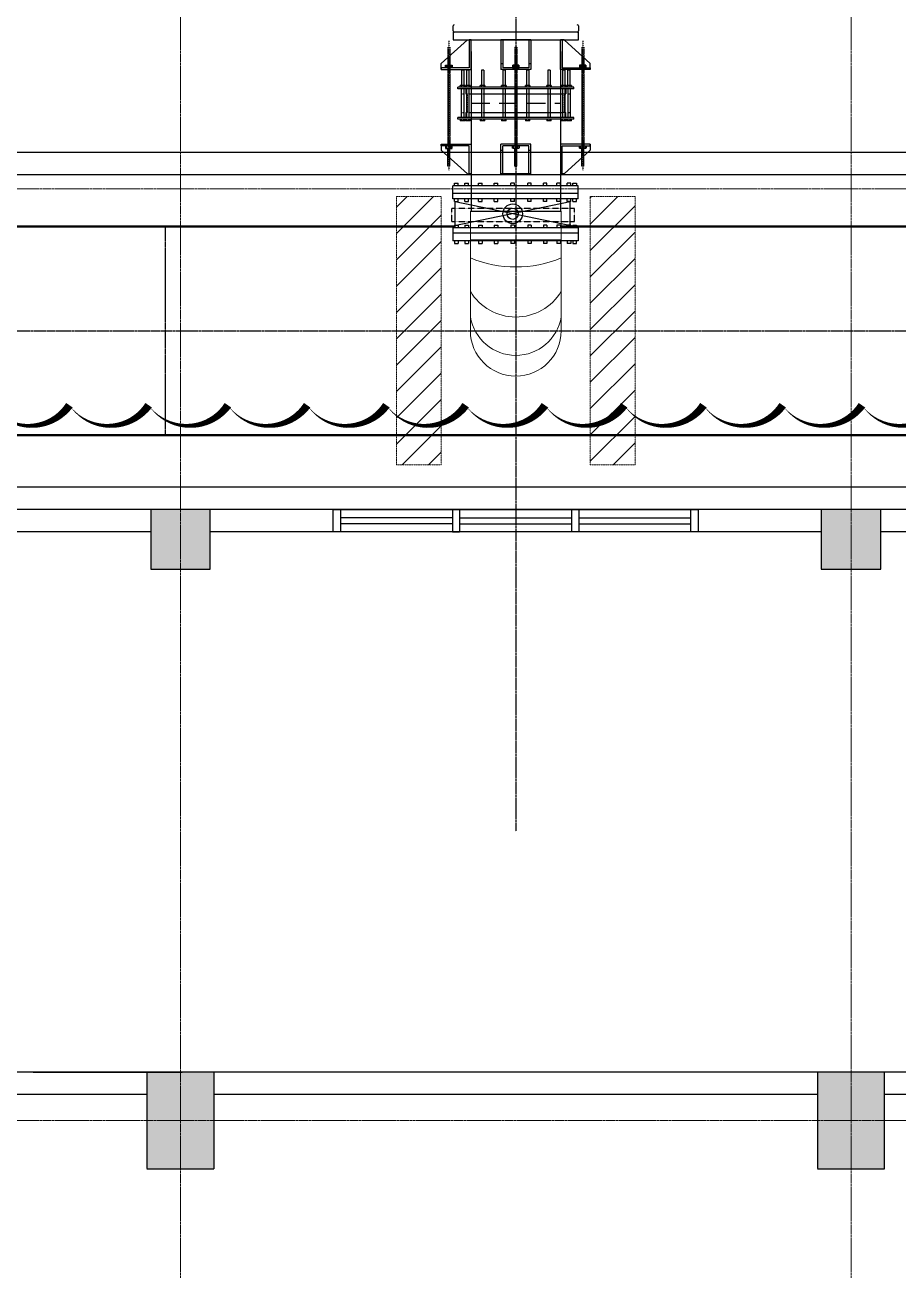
# Model space of a CAD drawing. Header units: inches. Extents: x 0 to 235202, y 0 to 361577.
# Drawn here: x 130139 to 135998, y 297221 to 305577 of the extents above; entities that cross this region are included whole.
import ezdxf

# ---------------------------------------------------------------- set-up
doc = ezdxf.new("R2010")
doc.units = ezdxf.units.IN
doc.header["$MEASUREMENT"] = 0
for name, pattern in [('CENTER', [2, 1.25, -0.25, 0.25, -0.25]), ('HIDDEN', [0.375, 0.25, -0.125]), ('PHANTOM2', [1.25, 0.625, -0.125, 0.125, -0.125, 0.125, -0.125])]:
    doc.linetypes.add(name, pattern=pattern)
for name, color, linetype, lineweight in [('.5', 8, 'Continuous', 0), ('DIM', 251, 'Continuous', 0), ('hid', 8, 'HIDDEN', 0)]:
    doc.layers.add(name, color=color, linetype=linetype, lineweight=lineweight)
for name, color, linetype in [('1', 1, 'CENTER'), ('2', 2, 'HIDDEN'), ('pipes', 2, 'Continuous'), ('sleeve type coupling', 1, 'Continuous'), ('steel elbow 90deg', 3, 'Continuous')]:
    doc.layers.add(name, color=color, linetype=linetype)

msp = doc.modelspace()

# ---------------------------------------------------------------- hatches: boundary and pattern name
at = {"layer": 'DIM', "linetype": 'HIDDEN', "lineweight": 25, "ltscale": 10}
h = msp.add_hatch(color=8, dxfattribs=at)
h.paths.add_polyline_path([(135882.6, 302324.5), (135482.6, 302324.5), (135482.6, 301924.5), (135882.6, 301924.5)])
h.paths.add_polyline_path([(135907.2, 298549.5), (135457.2, 298549.5), (135457.2, 297899.5), (135907.2, 297899.5)])
h.paths.add_polyline_path([(131407.6, 298549.5), (130957.6, 298549.5), (130957.6, 297899.5), (131407.6, 297899.5)])
h.paths.add_polyline_path([(131382.6, 302324.5), (130982.6, 302324.5), (130982.6, 301924.5), (131382.6, 301924.5)])

# ---------------------------------------------------------------- linework, layer by layer
at = {"layer": '.5', "color": 8, "linetype": 'CENTER', "ltscale": 10}
for p, q in [((131182.6, 294028.3), (131182.6, 325315.2)), ((135682.6, 294028.3), (135682.6, 325354.9)), ((169573.2, 304475.8), (105058.9, 304475.8)), ((169573.2, 298225.3), (105058.9, 298225.3))]:
    msp.add_line(p, q, dxfattribs=at)
at = {"color": 8, "linetype": 'PHANTOM2', "ltscale": 20}
for p, q in [((133432.6, 323461.2), (133432.6, 300165.4)), ((125082.6, 303524.6), (152564.9, 303524.6))]:
    msp.add_line(p, q, dxfattribs=at)
at = {"color": 8, "lineweight": -3, "ltscale": 5}
for p, q in [((133012.6, 305535.9), (133012.6, 305569.4)), ((133852.6, 305569.4), (133852.6, 305535.9)), ((133845.4, 305528.7), (133019.8, 305528.7))]:
    msp.add_line(p, q, dxfattribs=at)
at = {"color": 8}
for p, q in [((133852.6, 305528.7), (133012.6, 305528.7)), ((133012.6, 305528.7), (133012.6, 305476.7)), ((133852.6, 305476.7), (133852.6, 305528.7)), ((132932.6, 305316.7), (133107.6, 305476.7)), ((133012.6, 305476.7), (133852.6, 305476.7)), ((133107.6, 305476.7), (133132.6, 305476.7)), ((133132.6, 305476.7), (133120.6, 305476.7)), ((133120.6, 305476.7), (133120.6, 305288.7)), ((133132.6, 305276.7), (133132.6, 305476.7)), ((133332.6, 305476.7), (133332.6, 305276.7)), ((133532.6, 305476.7), (133332.6, 305476.7)), ((133344.6, 305476.7), (133344.6, 305288.7)), ((133520.6, 305476.7), (133520.6, 305288.7)), ((133532.6, 305476.7), (133532.6, 305276.7)), ((133757.6, 305476.7), (133732.6, 305476.7)), ((133732.6, 305476.7), (133744.6, 305476.7)), ((133732.6, 305276.7), (133732.6, 305476.7)), ((133744.6, 305476.7), (133744.6, 305288.7)), ((133932.6, 305316.7), (133757.6, 305476.7)), ((132932.6, 305276.7), (132932.6, 305316.7)), ((133332.6, 305316.7), (133344.6, 305316.7)), ((133520.6, 305316.7), (133532.6, 305316.7)), ((133932.6, 305276.7), (133932.6, 305316.7)), ((133120.6, 305288.7), (132932.6, 305288.7)), ((132932.6, 305288.7), (132932.6, 305276.7)), ((132932.6, 305276.7), (133132.6, 305276.7)), ((133532.6, 305276.7), (133332.6, 305276.7)), ((133520.6, 305288.7), (133344.6, 305288.7)), ((133932.6, 305276.7), (133732.6, 305276.7)), ((133744.6, 305288.7), (133932.6, 305288.7)), ((133932.6, 305288.7), (133932.6, 305276.7)), ((132932.6, 304776.3), (132932.6, 304736.3)), ((132932.6, 304764.3), (132932.6, 304776.3)), ((132932.6, 304776.3), (133132.6, 304776.3)), ((133120.6, 304764.3), (132932.6, 304764.3)), ((132932.6, 304736.3), (133107.6, 304576.3)), ((133120.6, 304576.3), (133120.6, 304764.3)), ((133132.6, 304776.3), (133132.6, 304576.3)), ((133332.6, 304576.3), (133332.6, 304776.3)), ((133532.6, 304776.3), (133332.6, 304776.3)), ((133332.6, 304736.3), (133344.6, 304736.3)), ((133344.6, 304576.3), (133344.6, 304764.3)), ((133520.6, 304764.3), (133344.6, 304764.3)), ((133520.6, 304576.3), (133520.6, 304764.3)), ((133520.6, 304736.3), (133532.6, 304736.3)), ((133532.6, 304576.3), (133532.6, 304776.3)), ((133932.6, 304776.3), (133732.6, 304776.3)), ((133732.6, 304776.3), (133732.6, 304576.3)), ((133744.6, 304576.3), (133744.6, 304764.3)), ((133744.6, 304764.3), (133932.6, 304764.3)), ((133932.6, 304736.3), (133757.6, 304576.3)), ((133932.6, 304776.3), (133932.6, 304736.3)), ((133932.6, 304764.3), (133932.6, 304776.3)), ((133107.6, 304576.3), (133132.6, 304576.3)), ((133132.6, 304576.3), (133120.6, 304576.3)), ((133532.6, 304576.3), (133332.6, 304576.3)), ((133757.6, 304576.3), (133732.6, 304576.3)), ((133732.6, 304576.3), (133744.6, 304576.3)), ((133850.1, 304497.6), (133010.1, 304497.6)), ((133010.1, 304408.9), (133010.1, 304497.6)), ((133022.2, 304514.8), (133046.4, 304514.8)), ((133022.2, 304497.6), (133022.2, 304514.8)), ((133046.4, 304497.6), (133046.4, 304514.8)), ((133091.5, 304514.8), (133115.7, 304514.8)), ((133091.5, 304497.6), (133091.5, 304514.8)), ((133115.7, 304497.6), (133115.7, 304514.8)), ((133181.8, 304514.8), (133206, 304514.8)), ((133181.8, 304497.6), (133181.8, 304514.8)), ((133206, 304497.6), (133206, 304514.8)), ((133286.9, 304514.8), (133311.1, 304514.8)), ((133286.9, 304497.6), (133286.9, 304514.8)), ((133311.1, 304497.6), (133311.1, 304514.8)), ((133399.7, 304497.6), (133399.7, 304514.8)), ((133423.9, 304514.8), (133399.7, 304514.8)), ((133423.9, 304497.6), (133423.9, 304514.8)), ((133512.5, 304497.6), (133512.5, 304514.8)), ((133536.8, 304514.8), (133512.5, 304514.8)), ((133536.8, 304497.6), (133536.8, 304514.8)), ((133617.7, 304497.6), (133617.7, 304514.8)), ((133641.9, 304514.8), (133617.7, 304514.8)), ((133641.9, 304497.6), (133641.9, 304514.8)), ((133707.9, 304497.6), (133707.9, 304514.8)), ((133732.2, 304514.8), (133707.9, 304514.8)), ((133732.2, 304497.6), (133732.2, 304514.8)), ((133777.2, 304497.6), (133777.2, 304514.8)), ((133801.4, 304514.8), (133777.2, 304514.8)), ((133801.4, 304497.6), (133801.4, 304514.8)), ((133815.5, 304497.6), (133815.5, 304514.8)), ((133815.5, 304514.8), (133839.7, 304514.8)), ((133839.7, 304514.8), (133839.7, 304497.6)), ((133850.1, 304408.9), (133850.1, 304497.6)), ((133850.1, 304444.9), (133010.1, 304444.9)), ((133850.1, 304408.9), (133010.1, 304408.9)), ((133022.2, 304391.7), (133022.2, 304408.9)), ((133046.4, 304391.7), (133046.4, 304408.9)), ((133091.5, 304391.7), (133091.5, 304408.9)), ((133115.7, 304391.7), (133115.7, 304408.9)), ((133181.8, 304391.7), (133181.8, 304408.9)), ((133206, 304391.7), (133206, 304408.9)), ((133286.9, 304391.7), (133286.9, 304408.9)), ((133311.1, 304391.7), (133311.1, 304408.9)), ((133399.7, 304391.7), (133399.7, 304408.9)), ((133423.9, 304391.7), (133423.9, 304408.9)), ((133512.5, 304391.7), (133512.5, 304408.9)), ((133536.8, 304391.7), (133536.8, 304408.9)), ((133617.7, 304391.7), (133617.7, 304408.9)), ((133641.9, 304391.7), (133641.9, 304408.9)), ((133707.9, 304391.7), (133707.9, 304408.9)), ((133732.2, 304391.7), (133732.2, 304408.9)), ((133777.2, 304391.7), (133777.2, 304408.9)), ((133801.4, 304391.7), (133801.4, 304408.9)), ((133815.5, 304391.7), (133815.5, 304408.9)), ((133839.7, 304391.7), (133839.7, 304408.9)), ((133025.6, 304344.5), (133002.4, 304344.5)), ((133022.2, 304230.9), (133798.1, 304391.7)), ((133022.2, 304391.7), (133046.4, 304391.7)), ((133025.6, 304391.7), (133801.4, 304230.9)), ((133025.6, 304213.7), (133025.6, 304391.7)), ((133091.5, 304391.7), (133115.7, 304391.7)), ((133181.8, 304391.7), (133206, 304391.7)), ((133286.9, 304391.7), (133311.1, 304391.7)), ((133423.9, 304391.7), (133399.7, 304391.7)), ((133536.8, 304391.7), (133512.5, 304391.7)), ((133641.9, 304391.7), (133617.7, 304391.7)), ((133732.2, 304391.7), (133707.9, 304391.7)), ((133801.4, 304391.7), (133777.2, 304391.7)), ((133798.1, 304213.7), (133798.1, 304391.7)), ((133825.8, 304344.5), (133798.1, 304344.5)), ((133815.5, 304391.7), (133839.7, 304391.7)), ((133025.6, 304254.2), (133002.4, 304254.2)), ((133022.2, 304231.8), (133046.4, 304231.8)), ((133022.2, 304231.8), (133022.2, 304214.6)), ((133046.4, 304231.8), (133046.4, 304214.6)), ((133091.5, 304231.8), (133115.7, 304231.8)), ((133091.5, 304231.8), (133091.5, 304214.6)), ((133115.7, 304231.8), (133115.7, 304214.6)), ((133181.8, 304231.8), (133206, 304231.8)), ((133181.8, 304231.8), (133181.8, 304214.6)), ((133206, 304231.8), (133206, 304214.6)), ((133286.9, 304231.8), (133311.1, 304231.8)), ((133286.9, 304231.8), (133286.9, 304214.6)), ((133311.1, 304231.8), (133311.1, 304214.6)), ((133399.7, 304231.8), (133399.7, 304214.6)), ((133423.9, 304231.8), (133399.7, 304231.8)), ((133423.9, 304231.8), (133423.9, 304214.6)), ((133512.5, 304231.8), (133512.5, 304214.6)), ((133536.8, 304231.8), (133512.5, 304231.8)), ((133536.8, 304231.8), (133536.8, 304214.6)), ((133617.7, 304231.8), (133617.7, 304214.6)), ((133641.9, 304231.8), (133617.7, 304231.8)), ((133641.9, 304231.8), (133641.9, 304214.6)), ((133707.9, 304231.8), (133707.9, 304214.6)), ((133732.2, 304231.8), (133707.9, 304231.8)), ((133732.2, 304231.8), (133732.2, 304214.6)), ((133777.2, 304231.8), (133777.2, 304214.6)), ((133801.4, 304231.8), (133777.2, 304231.8)), ((133825.8, 304254.2), (133798.1, 304254.2)), ((133801.4, 304231.8), (133801.4, 304214.6)), ((133815.5, 304231.8), (133815.5, 304214.6)), ((133815.5, 304231.8), (133839.7, 304231.8)), ((133839.7, 304231.8), (133839.7, 304214.6)), ((133010.1, 304214.6), (133010.1, 304126.6)), ((133850.1, 304214.6), (133010.1, 304214.6)), ((133850.1, 304178.6), (133010.1, 304178.6)), ((133850.1, 304214.6), (133850.1, 304126.6)), ((133850.1, 304126.6), (133010.1, 304126.6)), ((133022.2, 304126.6), (133022.2, 304109.3)), ((133022.2, 304109.3), (133046.4, 304109.3)), ((133046.4, 304126.6), (133046.4, 304109.3)), ((133091.5, 304126.6), (133091.5, 304109.3)), ((133091.5, 304109.3), (133115.7, 304109.3)), ((133115.7, 304126.6), (133115.7, 304109.3)), ((133181.8, 304126.6), (133181.8, 304109.3)), ((133181.8, 304109.3), (133206, 304109.3)), ((133206, 304126.6), (133206, 304109.3)), ((133286.9, 304126.6), (133286.9, 304109.3)), ((133286.9, 304109.3), (133311.1, 304109.3)), ((133311.1, 304126.6), (133311.1, 304109.3)), ((133399.7, 304126.6), (133399.7, 304109.3)), ((133423.9, 304109.3), (133399.7, 304109.3)), ((133423.9, 304126.6), (133423.9, 304109.3)), ((133512.5, 304126.6), (133512.5, 304109.3)), ((133536.8, 304109.3), (133512.5, 304109.3)), ((133536.8, 304126.6), (133536.8, 304109.3)), ((133617.7, 304126.6), (133617.7, 304109.3)), ((133641.9, 304109.3), (133617.7, 304109.3)), ((133641.9, 304126.6), (133641.9, 304109.3)), ((133707.9, 304126.6), (133707.9, 304109.3)), ((133732.2, 304109.3), (133707.9, 304109.3)), ((133732.2, 304126.6), (133732.2, 304109.3)), ((133777.2, 304126.6), (133777.2, 304109.3)), ((133801.4, 304109.3), (133777.2, 304109.3)), ((133801.4, 304126.6), (133801.4, 304109.3)), ((133815.5, 304126.6), (133815.5, 304109.3)), ((133815.5, 304109.3), (133839.7, 304109.3)), ((133839.7, 304109.3), (133839.7, 304126.6))]:
    msp.add_line(p, q, dxfattribs=at)
at = {"color": 8, "linetype": 'HIDDEN'}
for p, q in [((133002.4, 304254.2), (133002.4, 304344.5)), ((133798.1, 304344.5), (133025.6, 304344.5)), ((133825.8, 304254.2), (133825.8, 304344.5)), ((133798.1, 304254.2), (133025.6, 304254.2))]:
    msp.add_line(p, q, dxfattribs=at)
at = {"color": 1}
msp.add_lwpolyline([(129905.5, 303024.6, 0, 53.2, 0.520567), (130437.3, 303024.6, 0, 53.2, 0.520567), (130969.1, 303024.6, 0, 53.2, 0.520567), (131500.9, 303024.6, 0, 53.2, 0.520567), (132032.7, 303024.6, 0, 53.2, 0.520567), (132564.5, 303024.6, 0, 53.2, 0.520567), (133096.3, 303024.6, 0, 53.2, 0.520567), (133628.1, 303024.6, 0, 53.2, 0.520567), (134159.9, 303024.6, 0, 53.2, 0.520567), (134691.7, 303024.6, 0, 53.2, 0.520567), (135223.5, 303024.6, 0, 53.2, 0.520567), (135755.3, 303024.6, 0, 53.2, 0.520567), (136287.1, 303024.6, 0, 53.2, 0.520567), (136818.9, 303024.6, 0, 53.2, 0.520567), (137350.7, 303024.6, 0, 53.2, 0.520567), (137882.5, 303024.6, 0, 53.2, 0.520567), (138414.3, 303024.6, 0, 53.2, 0.520567), (138946.1, 303024.6, 0, 53.2, 0.520567), (139477.9, 303024.6, 0, 53.2, 0.520567)], format="xyseb", dxfattribs=at)
at = {"color": 8}
for radius in [65.7, 37.5]:
    msp.add_circle((133411.8, 304309.4), radius, dxfattribs=at)
at = {"color": 8, "lineweight": -3, "ltscale": 5}
for centre, start, end in [((133019.8, 305569.4), 90, 180), ((133845.4, 305569.4), 0, 90), ((133019.8, 305535.9), 180, 270), ((133845.4, 305535.9), 270, 0)]:
    msp.add_arc(centre, 7.24, start, end, dxfattribs=at)
at = {"layer": '1', "color": 8}
for p, q in [((132976, 305426.7), (132976, 304764.3)), ((132976, 305426.7), (132976, 305305.9)), ((132989.2, 305426.7), (132989.2, 305305.9)), ((132989.3, 305426.7), (132989.3, 304764.3)), ((133426, 305426.7), (133426, 304764.3)), ((133426, 305426.7), (133426, 305305.9)), ((133426, 305426.7), (133439.2, 305426.7)), ((133426, 305426.7), (133439.2, 305426.7)), ((133439.2, 305426.7), (133439.2, 304764.3)), ((133439.2, 305426.7), (133439.2, 305305.9)), ((133876, 305426.7), (133876, 304764.3)), ((133876, 305426.7), (133876, 305305.9)), ((133889.2, 305426.7), (133889.2, 304764.3)), ((133889.2, 305426.7), (133889.2, 305305.9)), ((132989.2, 305363.2), (132976, 305363.2)), ((132989.2, 305363.2), (132976, 305363.2)), ((132989.2, 305359.2), (132976, 305359.2)), ((132989.2, 305359.2), (132976, 305359.2)), ((132989.2, 305359.2), (132976, 305359.2)), ((132989.2, 305359.2), (132976, 305359.2)), ((132989.2, 305355.1), (132976, 305355.1)), ((132989.2, 305355.1), (132976, 305355.1)), ((132989.2, 305351.3), (132976, 305351.3)), ((132989.2, 305351.3), (132976, 305351.3)), ((132989.2, 305347.2), (132976, 305347.2)), ((132989.2, 305347.2), (132976, 305347.2)), ((132989.2, 305347.2), (132976, 305347.2)), ((132989.2, 305347.2), (132976, 305347.2)), ((132989.2, 305343.1), (132976, 305343.1)), ((132989.2, 305343.1), (132976, 305343.1)), ((132989.2, 305339), (132976, 305339)), ((132989.2, 305339), (132976, 305339)), ((132989.2, 305334.9), (132976, 305334.9)), ((132989.2, 305334.9), (132976, 305334.9)), ((132989.2, 305330.8), (132976, 305330.8)), ((132989.2, 305330.8), (132976, 305330.8)), ((132989.2, 305326.7), (132976, 305326.7)), ((132989.2, 305326.7), (132976, 305326.7)), ((132989.2, 305322.7), (132976, 305322.7)), ((132989.2, 305322.7), (132976, 305322.7)), ((132989.2, 305318.6), (132976, 305318.6)), ((132989.2, 305318.6), (132976, 305318.6)), ((132989.2, 305314.5), (132976, 305314.5)), ((132989.2, 305314.5), (132976, 305314.5)), ((133426, 305363.2), (133439.2, 305363.2)), ((133426, 305363.2), (133439.2, 305363.2)), ((133426, 305359.2), (133439.2, 305359.2)), ((133426, 305359.2), (133439.2, 305359.2)), ((133426, 305359.2), (133439.2, 305359.2)), ((133426, 305359.2), (133439.2, 305359.2)), ((133426, 305355.1), (133439.2, 305355.1)), ((133426, 305355.1), (133439.2, 305355.1)), ((133426, 305351.3), (133439.2, 305351.3)), ((133426, 305351.3), (133439.2, 305351.3)), ((133426, 305347.2), (133439.2, 305347.2)), ((133426, 305347.2), (133439.2, 305347.2)), ((133426, 305347.2), (133439.2, 305347.2)), ((133426, 305347.2), (133439.2, 305347.2)), ((133426, 305343.1), (133439.2, 305343.1)), ((133426, 305343.1), (133439.2, 305343.1)), ((133426, 305339), (133439.2, 305339)), ((133426, 305339), (133439.2, 305339)), ((133426, 305334.9), (133439.2, 305334.9)), ((133426, 305334.9), (133439.2, 305334.9)), ((133426, 305330.8), (133439.2, 305330.8)), ((133426, 305330.8), (133439.2, 305330.8)), ((133426, 305326.7), (133439.2, 305326.7)), ((133426, 305326.7), (133439.2, 305326.7)), ((133426, 305322.7), (133439.2, 305322.7)), ((133426, 305322.7), (133439.2, 305322.7)), ((133426, 305318.6), (133439.2, 305318.6)), ((133426, 305318.6), (133439.2, 305318.6)), ((133426, 305314.5), (133439.2, 305314.5)), ((133426, 305314.5), (133439.2, 305314.5)), ((133876, 305363.2), (133889.2, 305363.2)), ((133876, 305363.2), (133889.2, 305363.2)), ((133876, 305359.2), (133889.2, 305359.2)), ((133876, 305359.2), (133889.2, 305359.2)), ((133876, 305359.2), (133889.2, 305359.2)), ((133876, 305359.2), (133889.2, 305359.2)), ((133876, 305355.1), (133889.2, 305355.1)), ((133876, 305355.1), (133889.2, 305355.1)), ((133876, 305351.3), (133889.2, 305351.3)), ((133876, 305351.3), (133889.2, 305351.3)), ((133876, 305347.2), (133889.2, 305347.2)), ((133876, 305347.2), (133889.2, 305347.2)), ((133876, 305347.2), (133889.2, 305347.2)), ((133876, 305347.2), (133889.2, 305347.2)), ((133876, 305343.1), (133889.2, 305343.1)), ((133876, 305343.1), (133889.2, 305343.1)), ((133876, 305339), (133889.2, 305339)), ((133876, 305339), (133889.2, 305339)), ((133876, 305334.9), (133889.2, 305334.9)), ((133876, 305334.9), (133889.2, 305334.9)), ((133876, 305330.8), (133889.2, 305330.8)), ((133876, 305330.8), (133889.2, 305330.8)), ((133876, 305326.7), (133889.2, 305326.7)), ((133876, 305326.7), (133889.2, 305326.7)), ((133876, 305322.7), (133889.2, 305322.7)), ((133876, 305322.7), (133889.2, 305322.7)), ((133876, 305318.6), (133889.2, 305318.6)), ((133876, 305318.6), (133889.2, 305318.6)), ((133876, 305314.5), (133889.2, 305314.5)), ((133876, 305314.5), (133889.2, 305314.5)), ((132959.9, 305288.7), (132959.9, 305305.9)), ((132959.9, 305305.9), (133005.4, 305305.9)), ((132959.9, 305288.7), (132959.9, 305305.9)), ((132959.9, 305305.9), (133005.4, 305305.9)), ((133005.4, 305288.7), (132959.9, 305288.7)), ((133005.4, 305288.7), (132959.9, 305288.7)), ((132968, 305305.9), (132968, 305288.7)), ((132968, 305305.9), (132968, 305288.7)), ((132989.2, 305310.4), (132976, 305310.4)), ((132989.2, 305310.4), (132976, 305310.4)), ((132989.2, 305306.3), (132976, 305306.3)), ((132989.2, 305306.3), (132976, 305306.3)), ((132989.2, 305285.9), (132976, 305285.9)), ((132989.2, 305285.9), (132976, 305285.9)), ((132989.2, 305281.8), (132976, 305281.8)), ((132989.2, 305281.8), (132976, 305281.8)), ((132989.2, 305277.7), (132976, 305277.7)), ((132989.2, 305277.7), (132976, 305277.7)), ((132989.2, 305273.6), (132976, 305273.6)), ((132989.2, 305273.6), (132976, 305273.6)), ((132989.2, 305269.5), (132976, 305269.5)), ((132989.2, 305269.5), (132976, 305269.5)), ((132989.2, 305265.5), (132976, 305265.5)), ((132989.2, 305265.5), (132976, 305265.5)), ((132989.2, 305261.4), (132976, 305261.4)), ((132989.2, 305261.4), (132976, 305261.4)), ((132989.2, 305257.3), (132976, 305257.3)), ((132989.2, 305257.3), (132976, 305257.3)), ((132997.2, 305305.9), (132997.2, 305288.7)), ((132997.2, 305305.9), (132997.2, 305288.7)), ((133005.4, 305305.9), (133005.4, 305288.7)), ((133005.4, 305305.9), (133005.4, 305288.7)), ((133455.4, 305305.9), (133409.9, 305305.9)), ((133409.9, 305305.9), (133409.9, 305288.7)), ((133455.4, 305305.9), (133409.9, 305305.9)), ((133409.9, 305305.9), (133409.9, 305288.7)), ((133409.9, 305288.7), (133455.4, 305288.7)), ((133409.9, 305288.7), (133455.4, 305288.7)), ((133418, 305305.9), (133418, 305288.7)), ((133418, 305305.9), (133418, 305288.7)), ((133426, 305310.4), (133439.2, 305310.4)), ((133426, 305310.4), (133439.2, 305310.4)), ((133426, 305306.3), (133439.2, 305306.3)), ((133426, 305306.3), (133439.2, 305306.3)), ((133426, 305285.9), (133439.2, 305285.9)), ((133426, 305285.9), (133439.2, 305285.9)), ((133426, 305281.8), (133439.2, 305281.8)), ((133426, 305281.8), (133439.2, 305281.8)), ((133426, 305277.7), (133439.2, 305277.7)), ((133426, 305277.7), (133439.2, 305277.7)), ((133426, 305273.6), (133439.2, 305273.6)), ((133426, 305273.6), (133439.2, 305273.6)), ((133426, 305269.5), (133439.2, 305269.5)), ((133426, 305269.5), (133439.2, 305269.5)), ((133426, 305265.5), (133439.2, 305265.5)), ((133426, 305265.5), (133439.2, 305265.5)), ((133426, 305261.4), (133439.2, 305261.4)), ((133426, 305261.4), (133439.2, 305261.4)), ((133426, 305257.3), (133439.2, 305257.3)), ((133426, 305257.3), (133439.2, 305257.3)), ((133447.2, 305305.9), (133447.2, 305288.7)), ((133447.2, 305305.9), (133447.2, 305288.7)), ((133455.4, 305288.7), (133455.4, 305305.9)), ((133455.4, 305288.7), (133455.4, 305305.9)), ((133905.4, 305305.9), (133859.9, 305305.9)), ((133859.9, 305305.9), (133859.9, 305288.7)), ((133905.4, 305305.9), (133859.9, 305305.9)), ((133859.9, 305305.9), (133859.9, 305288.7)), ((133859.9, 305288.7), (133905.4, 305288.7)), ((133859.9, 305288.7), (133905.4, 305288.7)), ((133868, 305305.9), (133868, 305288.7)), ((133868, 305305.9), (133868, 305288.7)), ((133876, 305310.4), (133889.2, 305310.4)), ((133876, 305310.4), (133889.2, 305310.4)), ((133876, 305306.3), (133889.2, 305306.3)), ((133876, 305306.3), (133889.2, 305306.3)), ((133876, 305285.9), (133889.2, 305285.9)), ((133876, 305285.9), (133889.2, 305285.9)), ((133876, 305281.8), (133889.2, 305281.8)), ((133876, 305281.8), (133889.2, 305281.8)), ((133876, 305277.7), (133889.2, 305277.7)), ((133876, 305277.7), (133889.2, 305277.7)), ((133876, 305273.6), (133889.2, 305273.6)), ((133876, 305273.6), (133889.2, 305273.6)), ((133876, 305269.5), (133889.2, 305269.5)), ((133876, 305269.5), (133889.2, 305269.5)), ((133876, 305265.5), (133889.2, 305265.5)), ((133876, 305265.5), (133889.2, 305265.5)), ((133876, 305261.4), (133889.2, 305261.4)), ((133876, 305261.4), (133889.2, 305261.4)), ((133876, 305257.3), (133889.2, 305257.3)), ((133876, 305257.3), (133889.2, 305257.3)), ((133897.2, 305305.9), (133897.2, 305288.7)), ((133897.2, 305305.9), (133897.2, 305288.7)), ((133905.4, 305288.7), (133905.4, 305305.9)), ((133905.4, 305288.7), (133905.4, 305305.9)), ((132959.9, 304764.3), (132959.9, 304747.1)), ((133005.4, 304764.3), (132959.9, 304764.3)), ((132959.9, 304764.3), (132959.9, 304747.1)), ((133005.4, 304764.3), (132959.9, 304764.3)), ((132959.9, 304747.1), (133005.4, 304747.1)), ((132959.9, 304747.1), (133005.4, 304747.1)), ((132968, 304747.1), (132968, 304764.3)), ((132968, 304747.1), (132968, 304764.3)), ((132989.2, 304795.6), (132976, 304795.6)), ((132989.2, 304795.6), (132976, 304795.6)), ((132989.2, 304791.6), (132976, 304791.6)), ((132989.2, 304791.6), (132976, 304791.6)), ((132989.2, 304787.5), (132976, 304787.5)), ((132989.2, 304787.5), (132976, 304787.5)), ((132989.2, 304783.4), (132976, 304783.4)), ((132989.2, 304783.4), (132976, 304783.4)), ((132989.2, 304779.3), (132976, 304779.3)), ((132989.2, 304779.3), (132976, 304779.3)), ((132989.2, 304775.2), (132976, 304775.2)), ((132989.2, 304775.2), (132976, 304775.2)), ((132989.2, 304771.1), (132976, 304771.1)), ((132989.2, 304771.1), (132976, 304771.1)), ((132989.2, 304767), (132976, 304767)), ((132989.2, 304767), (132976, 304767)), ((132976, 304626.3), (132976, 304747.1)), ((132989.2, 304746.6), (132976, 304746.6)), ((132989.2, 304746.6), (132976, 304746.6)), ((132989.2, 304742.5), (132976, 304742.5)), ((132989.2, 304742.5), (132976, 304742.5)), ((132989.2, 304738.4), (132976, 304738.4)), ((132989.2, 304738.4), (132976, 304738.4)), ((132989.2, 304734.3), (132976, 304734.3)), ((132989.2, 304734.3), (132976, 304734.3)), ((132989.2, 304730.3), (132976, 304730.3)), ((132989.2, 304730.3), (132976, 304730.3)), ((132989.2, 304626.3), (132989.2, 304747.1)), ((132997.2, 304747.1), (132997.2, 304764.3)), ((132997.2, 304747.1), (132997.2, 304764.3)), ((133005.4, 304747.1), (133005.4, 304764.3)), ((133005.4, 304747.1), (133005.4, 304764.3)), ((133409.9, 304747.1), (133409.9, 304764.3)), ((133409.9, 304764.3), (133455.4, 304764.3)), ((133409.9, 304747.1), (133409.9, 304764.3)), ((133409.9, 304764.3), (133455.4, 304764.3)), ((133455.4, 304747.1), (133409.9, 304747.1)), ((133455.4, 304747.1), (133409.9, 304747.1)), ((133418, 304747.1), (133418, 304764.3)), ((133418, 304747.1), (133418, 304764.3)), ((133426, 304795.6), (133439.2, 304795.6)), ((133426, 304795.6), (133439.2, 304795.6)), ((133426, 304791.6), (133439.2, 304791.6)), ((133426, 304791.6), (133439.2, 304791.6)), ((133426, 304787.5), (133439.2, 304787.5)), ((133426, 304787.5), (133439.2, 304787.5)), ((133426, 304783.4), (133439.2, 304783.4)), ((133426, 304783.4), (133439.2, 304783.4)), ((133426, 304779.3), (133439.2, 304779.3)), ((133426, 304779.3), (133439.2, 304779.3)), ((133426, 304775.2), (133439.2, 304775.2)), ((133426, 304775.2), (133439.2, 304775.2)), ((133426, 304771.1), (133439.2, 304771.1)), ((133426, 304771.1), (133439.2, 304771.1)), ((133426, 304767), (133439.2, 304767)), ((133426, 304767), (133439.2, 304767)), ((133426, 304626.3), (133426, 304747.1)), ((133426, 304746.6), (133439.2, 304746.6)), ((133426, 304746.6), (133439.2, 304746.6)), ((133426, 304742.5), (133439.2, 304742.5)), ((133426, 304742.5), (133439.2, 304742.5)), ((133426, 304738.4), (133439.2, 304738.4)), ((133426, 304738.4), (133439.2, 304738.4)), ((133426, 304734.3), (133439.2, 304734.3)), ((133426, 304734.3), (133439.2, 304734.3)), ((133426, 304730.3), (133439.2, 304730.3)), ((133426, 304730.3), (133439.2, 304730.3)), ((133439.2, 304626.3), (133439.2, 304747.1)), ((133447.2, 304747.1), (133447.2, 304764.3)), ((133447.2, 304747.1), (133447.2, 304764.3)), ((133455.4, 304764.3), (133455.4, 304747.1)), ((133455.4, 304764.3), (133455.4, 304747.1)), ((133859.9, 304747.1), (133859.9, 304764.3)), ((133859.9, 304764.3), (133905.4, 304764.3)), ((133859.9, 304747.1), (133859.9, 304764.3)), ((133859.9, 304764.3), (133905.4, 304764.3)), ((133905.4, 304747.1), (133859.9, 304747.1)), ((133905.4, 304747.1), (133859.9, 304747.1)), ((133868, 304747.1), (133868, 304764.3)), ((133868, 304747.1), (133868, 304764.3)), ((133876, 304795.6), (133889.2, 304795.6)), ((133876, 304795.6), (133889.2, 304795.6)), ((133876, 304791.6), (133889.2, 304791.6)), ((133876, 304791.6), (133889.2, 304791.6)), ((133876, 304787.5), (133889.2, 304787.5)), ((133876, 304787.5), (133889.2, 304787.5)), ((133876, 304783.4), (133889.2, 304783.4)), ((133876, 304783.4), (133889.2, 304783.4)), ((133876, 304779.3), (133889.2, 304779.3)), ((133876, 304779.3), (133889.2, 304779.3)), ((133876, 304775.2), (133889.2, 304775.2)), ((133876, 304775.2), (133889.2, 304775.2)), ((133876, 304771.1), (133889.2, 304771.1)), ((133876, 304771.1), (133889.2, 304771.1)), ((133876, 304767), (133889.2, 304767)), ((133876, 304767), (133889.2, 304767)), ((133876, 304626.3), (133876, 304747.1)), ((133876, 304746.6), (133889.2, 304746.6)), ((133876, 304746.6), (133889.2, 304746.6)), ((133876, 304742.5), (133889.2, 304742.5)), ((133876, 304742.5), (133889.2, 304742.5)), ((133876, 304738.4), (133889.2, 304738.4)), ((133876, 304738.4), (133889.2, 304738.4)), ((133876, 304734.3), (133889.2, 304734.3)), ((133876, 304734.3), (133889.2, 304734.3)), ((133876, 304730.3), (133889.2, 304730.3)), ((133876, 304730.3), (133889.2, 304730.3)), ((133889.2, 304626.3), (133889.2, 304747.1)), ((133897.2, 304747.1), (133897.2, 304764.3)), ((133897.2, 304747.1), (133897.2, 304764.3)), ((133905.4, 304764.3), (133905.4, 304747.1)), ((133905.4, 304764.3), (133905.4, 304747.1)), ((132989.2, 304726.2), (132976, 304726.2)), ((132989.2, 304726.2), (132976, 304726.2)), ((132989.2, 304722.1), (132976, 304722.1)), ((132989.2, 304722.1), (132976, 304722.1)), ((132989.2, 304718), (132976, 304718)), ((132989.2, 304718), (132976, 304718)), ((132989.2, 304713.9), (132976, 304713.9)), ((132989.2, 304713.9), (132976, 304713.9)), ((132989.2, 304709.8), (132976, 304709.8)), ((132989.2, 304709.8), (132976, 304709.8)), ((132989.2, 304705.7), (132976, 304705.7)), ((132989.2, 304705.7), (132976, 304705.7)), ((132989.2, 304705.7), (132976, 304705.7)), ((132989.2, 304705.7), (132976, 304705.7)), ((132989.2, 304701.7), (132976, 304701.7)), ((132989.2, 304701.7), (132976, 304701.7)), ((132989.2, 304697.8), (132976, 304697.8)), ((132989.2, 304697.8), (132976, 304697.8)), ((132989.2, 304693.8), (132976, 304693.8)), ((132989.2, 304693.8), (132976, 304693.8)), ((132989.2, 304693.8), (132976, 304693.8)), ((132989.2, 304693.8), (132976, 304693.8)), ((132989.2, 304689.7), (132976, 304689.7)), ((132989.2, 304689.7), (132976, 304689.7)), ((133426, 304726.2), (133439.2, 304726.2)), ((133426, 304726.2), (133439.2, 304726.2)), ((133426, 304722.1), (133439.2, 304722.1)), ((133426, 304722.1), (133439.2, 304722.1)), ((133426, 304718), (133439.2, 304718)), ((133426, 304718), (133439.2, 304718)), ((133426, 304713.9), (133439.2, 304713.9)), ((133426, 304713.9), (133439.2, 304713.9)), ((133426, 304709.8), (133439.2, 304709.8)), ((133426, 304709.8), (133439.2, 304709.8)), ((133426, 304705.7), (133439.2, 304705.7)), ((133426, 304705.7), (133439.2, 304705.7)), ((133426, 304705.7), (133439.2, 304705.7)), ((133426, 304705.7), (133439.2, 304705.7)), ((133426, 304701.7), (133439.2, 304701.7)), ((133426, 304701.7), (133439.2, 304701.7)), ((133426, 304697.8), (133439.2, 304697.8)), ((133426, 304697.8), (133439.2, 304697.8)), ((133426, 304693.8), (133439.2, 304693.8)), ((133426, 304693.8), (133439.2, 304693.8)), ((133426, 304693.8), (133439.2, 304693.8)), ((133426, 304693.8), (133439.2, 304693.8)), ((133426, 304689.7), (133439.2, 304689.7)), ((133426, 304689.7), (133439.2, 304689.7)), ((133876, 304726.2), (133889.2, 304726.2)), ((133876, 304726.2), (133889.2, 304726.2)), ((133876, 304722.1), (133889.2, 304722.1)), ((133876, 304722.1), (133889.2, 304722.1)), ((133876, 304718), (133889.2, 304718)), ((133876, 304718), (133889.2, 304718)), ((133876, 304713.9), (133889.2, 304713.9)), ((133876, 304713.9), (133889.2, 304713.9)), ((133876, 304709.8), (133889.2, 304709.8)), ((133876, 304709.8), (133889.2, 304709.8)), ((133876, 304705.7), (133889.2, 304705.7)), ((133876, 304705.7), (133889.2, 304705.7)), ((133876, 304705.7), (133889.2, 304705.7)), ((133876, 304705.7), (133889.2, 304705.7)), ((133876, 304701.7), (133889.2, 304701.7)), ((133876, 304701.7), (133889.2, 304701.7)), ((133426, 304626.3), (133439.2, 304626.3)), ((133426, 304626.3), (133439.2, 304626.3)), ((131082.6, 302824.6), (131082.6, 304224.6))]:
    msp.add_line(p, q, dxfattribs=at)
at = {"layer": '1', "color": 8, "linetype": 'CENTER', "ltscale": 0.09}
for p, q in [((132982.6, 305470.8), (132982.6, 304601)), ((133882.6, 305470.8), (133882.6, 304601))]:
    msp.add_line(p, q, dxfattribs=at)
at = {"layer": '1', "color": 8, "linetype": 'HIDDEN', "ltscale": 0.009}
for p, q in [((132976, 305288.7), (132976, 305305.9)), ((132989.2, 305302.2), (132976, 305302.2)), ((132989.2, 305302.2), (132976, 305302.2)), ((132989.2, 305298.1), (132976, 305298.1)), ((132989.2, 305298.1), (132976, 305298.1)), ((132989.2, 305294.1), (132976, 305294.1)), ((132989.2, 305294.1), (132976, 305294.1)), ((132989.2, 305290), (132976, 305290)), ((132989.2, 305290), (132976, 305290)), ((132989.2, 305288.7), (132989.2, 305305.9)), ((133426, 305288.7), (133426, 305305.9)), ((133426, 305302.2), (133439.2, 305302.2)), ((133426, 305302.2), (133439.2, 305302.2)), ((133426, 305298.1), (133439.2, 305298.1)), ((133426, 305298.1), (133439.2, 305298.1)), ((133426, 305294.1), (133439.2, 305294.1)), ((133426, 305294.1), (133439.2, 305294.1)), ((133426, 305290), (133439.2, 305290)), ((133426, 305290), (133439.2, 305290)), ((133439.2, 305288.7), (133439.2, 305305.9)), ((133876, 305288.7), (133876, 305305.9)), ((133876, 305302.2), (133889.2, 305302.2)), ((133876, 305302.2), (133889.2, 305302.2)), ((133876, 305298.1), (133889.2, 305298.1)), ((133876, 305298.1), (133889.2, 305298.1)), ((133876, 305294.1), (133889.2, 305294.1)), ((133876, 305294.1), (133889.2, 305294.1)), ((133876, 305290), (133889.2, 305290)), ((133876, 305290), (133889.2, 305290)), ((133889.2, 305288.7), (133889.2, 305305.9)), ((132976, 304764.3), (132976, 304747.1)), ((132989.2, 304763), (132976, 304763)), ((132989.2, 304763), (132976, 304763)), ((132989.2, 304758.9), (132976, 304758.9)), ((132989.2, 304758.9), (132976, 304758.9)), ((132989.2, 304754.8), (132976, 304754.8)), ((132989.2, 304754.8), (132976, 304754.8)), ((132989.2, 304750.7), (132976, 304750.7)), ((132989.2, 304750.7), (132976, 304750.7)), ((132989.2, 304764.3), (132989.2, 304747.1)), ((133426, 304764.3), (133426, 304747.1)), ((133426, 304763), (133439.2, 304763)), ((133426, 304763), (133439.2, 304763)), ((133426, 304758.9), (133439.2, 304758.9)), ((133426, 304758.9), (133439.2, 304758.9)), ((133426, 304754.8), (133439.2, 304754.8)), ((133426, 304754.8), (133439.2, 304754.8)), ((133426, 304750.7), (133439.2, 304750.7)), ((133426, 304750.7), (133439.2, 304750.7)), ((133439.2, 304764.3), (133439.2, 304747.1)), ((133876, 304764.3), (133876, 304747.1)), ((133876, 304763), (133889.2, 304763)), ((133876, 304763), (133889.2, 304763)), ((133876, 304758.9), (133889.2, 304758.9)), ((133876, 304758.9), (133889.2, 304758.9)), ((133876, 304754.8), (133889.2, 304754.8)), ((133876, 304754.8), (133889.2, 304754.8)), ((133876, 304750.7), (133889.2, 304750.7)), ((133876, 304750.7), (133889.2, 304750.7)), ((133889.2, 304764.3), (133889.2, 304747.1))]:
    msp.add_line(p, q, dxfattribs=at)
at = {"layer": '2', "color": 8, "linetype": 'HIDDEN', "ltscale": 500}
msp.add_line((133132.6, 305051.5), (133732.6, 305051.5), dxfattribs=at)
at = {"layer": 'DIM', "color": 8, "linetype": 'HIDDEN', "lineweight": 25, "ltscale": 10}
for p, q in [((126612.4, 304723.1), (153757.6, 304723.1)), ((126762.4, 304573.1), (153607.6, 304573.1)), ((153607.6, 302474.5), (126762.4, 302474.5)), ((153757.6, 302324.5), (126612.4, 302324.5)), ((130982.6, 302324.5), (126882.6, 302324.5)), ((131382.6, 302324.5), (130982.6, 302324.5)), ((130982.6, 302324.5), (130982.6, 301924.5)), ((135482.6, 302324.5), (131382.6, 302324.5)), ((131382.6, 301924.5), (131382.6, 302324.5)), ((132207.6, 302174.5), (132207.6, 302324.5)), ((132207.6, 302324.5), (134657.6, 302324.5)), ((132207.6, 302174.5), (132207.6, 302324.5)), ((132257.6, 302174.5), (132257.6, 302324.5)), ((133057.6, 302324.5), (133007.6, 302324.5)), ((133007.6, 302324.5), (133007.6, 302174.5)), ((133057.6, 302174.5), (133057.6, 302324.5)), ((133807.6, 302174.5), (133807.6, 302324.5)), ((133857.6, 302174.5), (133857.6, 302324.5)), ((134607.6, 302174.5), (134607.6, 302324.5)), ((134657.6, 302174.5), (134657.6, 302324.5)), ((134657.6, 302174.5), (134657.6, 302324.5)), ((135882.6, 302324.5), (135482.6, 302324.5)), ((135482.6, 302324.5), (135482.6, 301924.5)), ((139982.6, 302324.5), (135882.6, 302324.5)), ((135882.6, 301924.5), (135882.6, 302324.5)), ((133007.6, 302269.5), (132257.6, 302269.5)), ((133007.6, 302229.5), (132257.6, 302229.5)), ((133057.6, 302269.5), (133807.6, 302269.5)), ((133057.6, 302229.5), (133807.6, 302229.5)), ((133857.6, 302269.5), (134607.6, 302269.5)), ((133857.6, 302229.5), (134607.6, 302229.5)), ((130982.6, 302174.5), (126882.6, 302174.5)), ((135482.6, 302174.5), (131382.6, 302174.5)), ((134657.6, 302174.5), (132207.6, 302174.5)), ((133007.6, 302174.5), (133057.6, 302174.5)), ((139982.6, 302174.5), (135882.6, 302174.5)), ((130982.6, 301924.5), (131382.6, 301924.5)), ((135482.6, 301924.5), (135882.6, 301924.5)), ((162457.6, 298549.5), (126907.6, 298549.5)), ((130194.8, 298549.5), (131194.8, 298549.5)), ((131407.6, 298549.5), (130957.6, 298549.5)), ((130957.6, 298549.5), (130957.6, 297899.5)), ((131407.6, 297899.5), (131407.6, 298549.5)), ((135907.2, 298549.5), (135457.2, 298549.5)), ((135457.2, 298549.5), (135457.2, 297899.5)), ((135907.2, 297899.5), (135907.2, 298549.5)), ((130957.6, 298399.5), (126907.6, 298399.5)), ((135457.2, 298399.5), (131407.6, 298399.5)), ((139957.6, 298399.5), (135907.2, 298399.5)), ((130957.6, 297899.5), (131407.6, 297899.5)), ((135457.2, 297899.5), (135907.2, 297899.5))]:
    msp.add_line(p, q, dxfattribs=at)
at = {"layer": 'DIM', "color": 8, "linetype": 'HIDDEN', "ltscale": 7}
for p, q in [((132632.6, 304424.6), (132632.6, 302624.6)), ((132932.6, 304424.6), (132632.6, 304424.6)), ((132932.6, 302624.6), (132932.6, 304424.6)), ((133932.6, 302624.6), (133932.6, 304424.6)), ((133932.6, 304424.6), (134232.6, 304424.6)), ((134232.6, 304424.6), (134232.6, 302624.6)), ((132632.6, 302624.6), (132932.6, 302624.6)), ((134232.6, 302624.6), (133932.6, 302624.6))]:
    msp.add_line(p, q, dxfattribs=at)
at = {"layer": 'DIM', "color": 8, "linetype": 'Continuous'}
for p, q in [((132632.6, 304353.8), (132703.4, 304424.6)), ((132632.6, 304177), (132880.2, 304424.6)), ((133932.6, 304416.4), (133940.8, 304424.6)), ((133932.6, 304239.6), (134117.6, 304424.6)), ((133932.6, 304062.8), (134232.6, 304362.8)), ((132632.6, 304000.3), (132932.6, 304300.3)), ((133932.6, 303886.1), (134232.6, 304186.1)), ((132632.6, 303823.5), (132932.6, 304123.5)), ((133932.6, 303709.3), (134232.6, 304009.3)), ((132632.6, 303646.7), (132932.6, 303946.7)), ((133932.6, 303532.5), (134232.6, 303832.5)), ((132632.6, 303469.9), (132932.6, 303769.9)), ((133932.6, 303355.7), (134232.6, 303655.7)), ((132632.6, 303293.2), (132932.6, 303593.2)), ((133932.6, 303179), (134232.6, 303479)), ((132632.6, 303116.4), (132932.6, 303416.4)), ((132632.6, 302939.6), (132932.6, 303239.6)), ((133932.6, 303002.2), (134232.6, 303302.2)), ((132632.6, 302762.8), (132932.6, 303062.8)), ((133932.6, 302825.4), (134232.6, 303125.4)), ((133932.6, 302648.6), (134232.6, 302948.6)), ((132671.2, 302624.6), (132932.6, 302886.1)), ((134085.4, 302624.6), (134232.6, 302771.8)), ((132847.9, 302624.6), (132932.6, 302709.3))]:
    msp.add_line(p, q, dxfattribs=at)
at = {"layer": 'DIM', "color": 8}
for p, q in [((133127.8, 303524.6), (133127.8, 304327.5)), ((133737.4, 303524.6), (133737.4, 304327.5)), ((133127.8, 304134.1), (133737.4, 304134.1))]:
    msp.add_line(p, q, dxfattribs=at)
at = {"layer": 'DIM', "color": 8, "lineweight": 50}
for p, q in [((133022.2, 304224.6), (129932.6, 304224.6)), ((134432.6, 304224.6), (133737.4, 304224.6)), ((136932.6, 304224.6), (134432.6, 304224.6)), ((139382.7, 302824.6), (127932.6, 302824.6))]:
    msp.add_line(p, q, dxfattribs=at)
at = {"layer": 'DIM', "color": 8}
for centre, radius, start, end in [((133432.6, 304748.6), 796.4, 247.5, 292.5), ((133432.6, 303971.6), 355.3, 210.94084, 329.05916), ((133432.6, 303668), 308.9, 189.42017, 350.57983), ((133432.6, 303524.6), 304.8, 180, 0)]:
    msp.add_arc(centre, radius, start, end, dxfattribs=at)
at = {"layer": 'hid', "color": 8, "ltscale": 0.1}
for p, q in [((133102.5, 305115.2), (133118.5, 305115.2)), ((133102.5, 305115.2), (133118.5, 305115.2)), ((133108.9, 304987.8), (133108.9, 305115.2)), ((133746.7, 305115.2), (133762.7, 305115.2)), ((133762.7, 305115.2), (133746.7, 305115.2)), ((133756.4, 304987.8), (133756.4, 305115.2)), ((133102.5, 304987.8), (133118.5, 304987.8)), ((133102.5, 304987.8), (133118.5, 304987.8)), ((133746.7, 304987.8), (133762.7, 304987.8)), ((133762.7, 304987.8), (133746.7, 304987.8))]:
    msp.add_line(p, q, dxfattribs=at)
at = {"layer": 'pipes', "color": 8, "ltscale": 2000}
for p, q in [((133132.6, 305397.3), (133132.6, 304327.5)), ((133732.6, 305397.3), (133732.6, 304327.5))]:
    msp.add_line(p, q, dxfattribs=at)
at = {"layer": 'sleeve type coupling', "color": 8}
for p, q in [((133067.4, 305273.8), (133067.4, 305159.2)), ((133082.8, 305273.8), (133067.4, 305273.8)), ((133082.8, 305273.8), (133082.8, 305159.2)), ((133102.8, 305273.8), (133102.8, 305159.2)), ((133118.2, 305273.8), (133102.8, 305273.8)), ((133118.2, 305273.8), (133118.2, 305159.2)), ((133202, 305273.8), (133202, 305159.2)), ((133217.4, 305273.8), (133202, 305273.8)), ((133217.4, 305273.8), (133217.4, 305159.2)), ((133345.3, 305273.8), (133345.3, 305159.2)), ((133360.8, 305273.8), (133345.3, 305273.8)), ((133360.8, 305273.8), (133360.8, 305159.2)), ((133504.4, 305273.8), (133504.4, 305159.2)), ((133519.9, 305273.8), (133504.4, 305273.8)), ((133519.9, 305273.8), (133519.9, 305159.2)), ((133647.8, 305273.8), (133647.8, 305159.2)), ((133663.2, 305273.8), (133647.8, 305273.8)), ((133663.2, 305273.8), (133663.2, 305159.2)), ((133747, 305273.8), (133747, 305159.2)), ((133762.4, 305273.8), (133747, 305273.8)), ((133762.4, 305273.8), (133762.4, 305159.2)), ((133798.1, 305273.8), (133782.1, 305273.8)), ((133782.1, 305159.2), (133782.1, 305273.8)), ((133798.1, 305159.2), (133798.1, 305273.8)), ((133042.6, 305147.2), (133042.6, 305159.2)), ((133822.6, 305159.2), (133042.6, 305159.2)), ((133822.6, 305147.2), (133042.6, 305147.2)), ((133090.5, 305169.5), (133059.7, 305169.5)), ((133059.7, 305159.2), (133059.7, 305169.5)), ((133067.1, 305147.2), (133067.1, 304955.8)), ((133083.1, 305147.2), (133083.1, 304955.8)), ((133090.5, 305169.5), (133090.5, 305159.2)), ((133125.9, 305169.5), (133095.1, 305169.5)), ((133095.1, 305159.2), (133095.1, 305169.5)), ((133096.9, 305147.2), (133096.9, 305115.2)), ((133102.9, 305147.2), (133096.9, 305147.2)), ((133102.5, 305147.2), (133102.5, 304955.8)), ((133118.5, 305147.2), (133118.5, 304955.8)), ((133125.9, 305169.5), (133125.9, 305159.2)), ((133225.1, 305169.5), (133194.3, 305169.5)), ((133194.3, 305159.2), (133194.3, 305169.5)), ((133201.7, 305147.2), (133201.7, 304955.8)), ((133217.7, 305147.2), (133217.7, 304955.8)), ((133225.1, 305169.5), (133225.1, 305159.2)), ((133368.5, 305169.5), (133337.6, 305169.5)), ((133337.6, 305159.2), (133337.6, 305169.5)), ((133345.1, 305147.2), (133345.1, 304955.8)), ((133361.1, 305147.2), (133361.1, 304955.8)), ((133368.5, 305169.5), (133368.5, 305159.2)), ((133527.6, 305169.5), (133496.7, 305169.5)), ((133496.7, 305159.2), (133496.7, 305169.5)), ((133504.2, 305147.2), (133504.2, 304955.8)), ((133520.2, 305147.2), (133520.2, 304955.8)), ((133527.6, 305169.5), (133527.6, 305159.2)), ((133640.1, 305159.2), (133640.1, 305169.5)), ((133670.9, 305169.5), (133640.1, 305169.5)), ((133647.5, 305147.2), (133647.5, 304955.8)), ((133663.5, 305147.2), (133663.5, 304955.8)), ((133670.9, 305169.5), (133670.9, 305159.2)), ((133770.1, 305169.5), (133739.3, 305169.5)), ((133739.3, 305159.2), (133739.3, 305169.5)), ((133746.7, 305147.2), (133746.7, 304955.8)), ((133762.7, 305147.2), (133762.7, 304955.8)), ((133768.4, 305147.2), (133768.4, 305115.2)), ((133770.1, 305169.5), (133770.1, 305159.2)), ((133805.5, 305169.5), (133774.7, 305169.5)), ((133774.7, 305159.2), (133774.7, 305169.5)), ((133782.1, 305147.2), (133782.1, 304955.8)), ((133798.1, 305147.2), (133798.1, 304955.8)), ((133805.5, 305169.5), (133805.5, 305159.2)), ((133822.6, 305147.2), (133822.6, 305159.2)), ((133096.9, 305115.2), (133102.5, 305115.2)), ((133118.5, 305115.2), (133201.7, 305115.2)), ((133217.7, 305115.2), (133345.1, 305115.2)), ((133361.1, 305115.2), (133504.2, 305115.2)), ((133520.2, 305115.2), (133647.5, 305115.2)), ((133663.5, 305115.2), (133746.7, 305115.2)), ((133762.7, 305115.2), (133768.4, 305115.2)), ((133096.9, 304987.8), (133096.9, 304955.8)), ((133096.9, 304987.8), (133102.5, 304987.8)), ((133118.5, 304987.8), (133201.7, 304987.8)), ((133217.7, 304987.8), (133345.1, 304987.8)), ((133361.1, 304987.8), (133504.2, 304987.8)), ((133520.2, 304987.8), (133647.5, 304987.8)), ((133663.5, 304987.8), (133746.7, 304987.8)), ((133762.7, 304987.8), (133768.4, 304987.8)), ((133768.4, 304955.8), (133768.4, 304987.8)), ((133822.6, 304955.8), (133042.6, 304955.8)), ((133042.6, 304943.8), (133042.6, 304955.8)), ((133822.6, 304943.8), (133042.6, 304943.8)), ((133059.7, 304943.8), (133059.7, 304933.5)), ((133090.5, 304933.5), (133059.7, 304933.5)), ((133067.4, 304933.5), (133067.4, 304943.8)), ((133082.8, 304933.5), (133082.8, 304943.8)), ((133090.5, 304933.5), (133090.5, 304943.8)), ((133095.1, 304943.8), (133095.1, 304933.5)), ((133125.9, 304933.5), (133095.1, 304933.5)), ((133102.8, 304933.5), (133102.8, 304943.8)), ((133118.2, 304933.5), (133118.2, 304943.8)), ((133125.9, 304933.5), (133125.9, 304943.8)), ((133194.3, 304943.8), (133194.3, 304933.5)), ((133225.1, 304933.5), (133194.3, 304933.5)), ((133202, 304933.5), (133202, 304943.8)), ((133217.4, 304933.5), (133217.4, 304943.8)), ((133225.1, 304933.5), (133225.1, 304943.8)), ((133337.6, 304943.8), (133337.6, 304933.5)), ((133368.5, 304933.5), (133337.6, 304933.5)), ((133345.3, 304933.5), (133345.3, 304943.8)), ((133360.8, 304933.5), (133360.8, 304943.8)), ((133368.5, 304933.5), (133368.5, 304943.8)), ((133496.7, 304943.8), (133496.7, 304933.5)), ((133527.6, 304933.5), (133496.7, 304933.5)), ((133504.4, 304933.5), (133504.4, 304943.8)), ((133519.9, 304933.5), (133519.9, 304943.8)), ((133527.6, 304933.5), (133527.6, 304943.8)), ((133640.1, 304943.8), (133640.1, 304933.5)), ((133670.9, 304933.5), (133640.1, 304933.5)), ((133647.8, 304933.5), (133647.8, 304943.8)), ((133663.2, 304933.5), (133663.2, 304943.8)), ((133670.9, 304933.5), (133670.9, 304943.8)), ((133739.3, 304943.8), (133739.3, 304933.5)), ((133770.1, 304933.5), (133739.3, 304933.5)), ((133747, 304933.5), (133747, 304943.8)), ((133762.4, 304933.5), (133762.4, 304943.8)), ((133770.1, 304933.5), (133770.1, 304943.8)), ((133774.7, 304943.8), (133774.7, 304933.5)), ((133805.5, 304933.5), (133774.7, 304933.5)), ((133782.4, 304933.5), (133782.4, 304943.8)), ((133797.8, 304933.5), (133797.8, 304943.8)), ((133805.5, 304933.5), (133805.5, 304943.8)), ((133822.6, 304943.8), (133822.6, 304955.8))]:
    msp.add_line(p, q, dxfattribs=at)
at = {"layer": 'sleeve type coupling', "color": 8, "linetype": 'HIDDEN', "ltscale": 25}
for p, q in [((133067.1, 305115.2), (133083.1, 305115.2)), ((133201.7, 305115.2), (133217.7, 305115.2)), ((133345.1, 305115.2), (133361.1, 305115.2)), ((133504.2, 305115.2), (133520.2, 305115.2)), ((133647.5, 305115.2), (133663.5, 305115.2)), ((133782.1, 305115.2), (133798.1, 305115.2)), ((133067.1, 304987.8), (133083.1, 304987.8)), ((133201.7, 304987.8), (133217.7, 304987.8)), ((133345.1, 304987.8), (133361.1, 304987.8)), ((133504.2, 304987.8), (133520.2, 304987.8)), ((133647.5, 304987.8), (133663.5, 304987.8)), ((133782.1, 304987.8), (133798.1, 304987.8))]:
    msp.add_line(p, q, dxfattribs=at)
at = {"layer": 'steel elbow 90deg', "color": 8}
msp.add_line((133127.8, 304327.5), (133737.4, 304327.5), dxfattribs=at)

doc.saveas('drawing.dxf')
